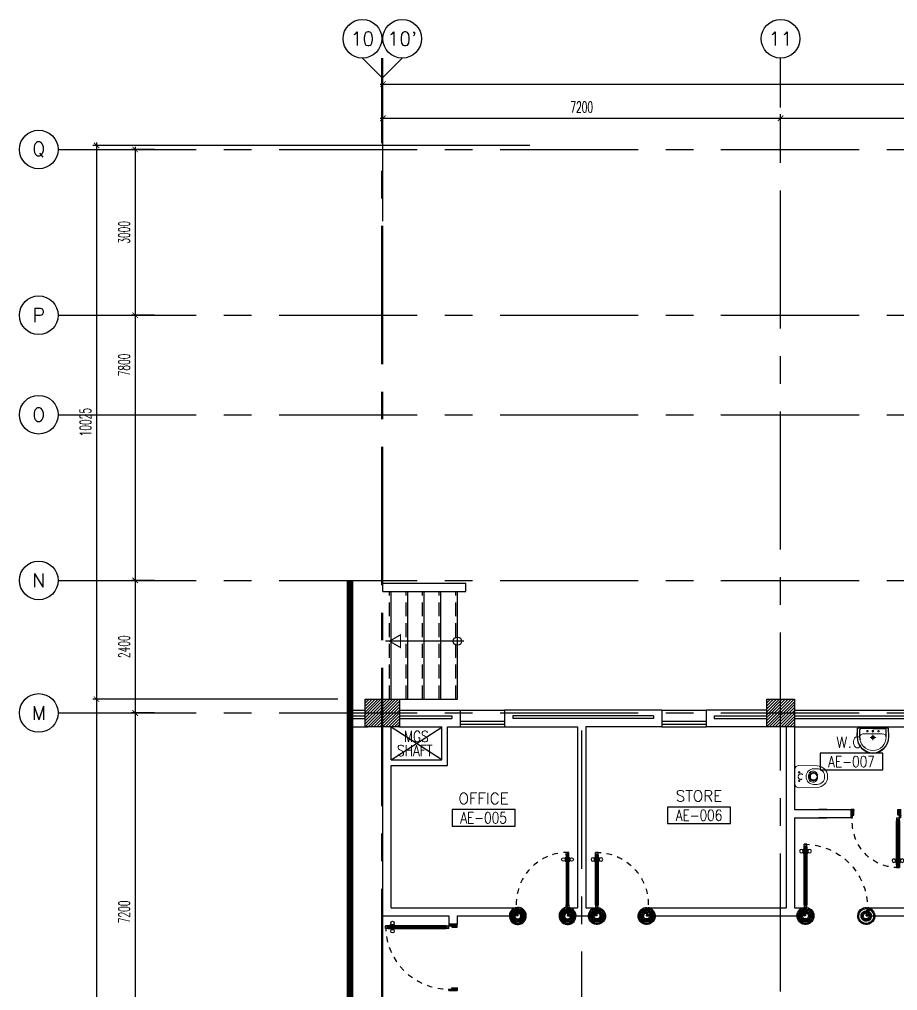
# Model space of a CAD drawing. Extents: x 0 to 93.3, y -13.5 to 76.8.
# Drawn here: x 0 to 15.9, y 59.2 to 76.77 of the extents above; entities that cross this region are included whole.
import ezdxf
from ezdxf.enums import TextEntityAlignment as Align

# ---------------------------------------------------------------- set-up
doc = ezdxf.new("R2010")
doc.units = 0
doc.header["$MEASUREMENT"] = 0
doc.header["$PDMODE"] = 3
doc.header["$PDSIZE"] = 0.1
for name, pattern in [('CENTER2', [1.125, 0.75, -0.125, 0.125, -0.125]), ('CENTERX2', [4, 2.5, -0.5, 0.5, -0.5]), ('DASHED', [0.75, 0.5, -0.25]), ('HIDDEN', [0.375, 0.25, -0.125]), ('HIDDEN2', [0.1875, 0.125, -0.0625])]:
    doc.linetypes.add(name, pattern=pattern)
doc.layers.get('0').update_dxf_attribs({"color": 11, "linetype": 'CONTINUOUS'})
doc.layers.get('DEFPOINTS').update_dxf_attribs({"color": 11, "linetype": 'CONTINUOUS'})
for name, color, linetype in [('AX', 11, 'CONTINUOUS'), ('AX-CR', 11, 'CONTINUOUS'), ('AX-DIM', 11, 'CONTINUOUS'), ('AX-TXT', 11, 'CONTINUOUS'), ('AXES', 11, 'CENTERX2'), ('COL', 11, 'CONTINUOUS'), ('DOOR', 11, 'CONTINUOUS'), ('DOOR-DIM', 11, 'CONTINUOUS'), ('ELEV', 11, 'CONTINUOUS'), ('FIX', 11, 'CONTINUOUS'), ('HAT', 11, 'CONTINUOUS'), ('INSUL', 11, 'CONTINUOUS'), ('RM-BOX', 11, 'CONTINUOUS'), ('RM-NAME', 11, 'CONTINUOUS'), ('RM-NO', 11, 'CONTINUOUS'), ('SHAFT', 11, 'CONTINUOUS'), ('Step', 11, 'CONTINUOUS'), ('STR', 11, 'CONTINUOUS'), ('WALL', 11, 'CONTINUOUS'), ('WIN', 11, 'CONTINUOUS')]:
    doc.layers.add(name, color=color, linetype=linetype)
doc.styles.add('ROMANS', font='ROMANS.shx', dxfattribs={"width": 0.6})
doc.dimstyles.new('STANDARD in', dxfattribs={"dimtxt": 0.2, "dimasz": 0.1, "dimexe": 0.07, "dimexo": 0.05, "dimgap": 0.1, "dimtad": 1, "dimdec": 0, "dimlfac": 1000, "dimzin": 0, "dimdsep": 46, "dimtxsty": 'ROMANS', "dimblk": 'ARCHTICK', "dimcen": 0.05, "dimdle": 0.05, "dimclrd": 7, "dimclre": 7, "dimclrt": 2, "dimadec": 0, "dimazin": 0, "dimtfac": 1, "dimtdec": 0, "dimtmove": 2, "dimatfit": 3, "dimldrblk": 'ARCHTICK', "dimfxl": 0, "dimtolj": 1, "dimtzin": 0, "dimarcsym": 0})

# ---------------------------------------------------------------- blocks, each defined once
blk = doc.blocks.new('_ARCHTICK')
at = {"color": 0, "linetype": 'ByBlock', "const_width": 0.15}
blk.add_lwpolyline([(-0.5, -0.5), (0.5, 0.5)], dxfattribs=at)
blk = doc.blocks.new('*D137')
at = {"layer": 'AX-DIM', "color": 7, "lineweight": -2}
for p, q in [((6.53, 75.605), (81.32, 75.605)), ((6.58, 73.123), (6.58, 75.675)), ((81.27, 63.477), (81.27, 75.675))]:
    blk.add_line(p, q, dxfattribs=at)
at = {"layer": 'DEFPOINTS', "color": 0}
for p in [(81.27, 75.605), (6.58, 73.073), (81.27, 63.427)]:
    blk.add_point(p, dxfattribs=at)
at = {"layer": 'AX-DIM', "color": 7, "lineweight": -2, "xscale": 0.1, "yscale": 0.1, "zscale": 0.1, "rotation": 180}
blk.add_blockref('_ARCHTICK', (6.58, 75.605), dxfattribs=at)
at = {"layer": 'AX-DIM', "color": 7, "lineweight": -2, "xscale": 0.1, "yscale": 0.1, "zscale": 0.1}
blk.add_blockref('_ARCHTICK', (81.27, 75.605), dxfattribs=at)
at = {"layer": 'AX-DIM', "color": 2, "insert": (43.925, 75.805), "char_height": 0.2, "attachment_point": 5, "style": 'ROMANS'}
blk.add_mtext('\\A1;74690', dxfattribs=at)
blk = doc.blocks.new('A$C24ED45A6')
at = {"layer": 'DOOR', "color": 0, "linetype": 'ByBlock'}
for p, q in [((909, 1055), (909, 990)), ((918, 1055), (909, 1055)), ((918, 978), (918, 1068)), ((925, 1068), (918, 1068)), ((918, 1055), (918, 990)), ((925, 1100), (925, 1150)), ((925, 1150), (975, 1150)), ((975, 1150), (925, 1150)), ((942, 1100), (925, 1100)), ((942, 1100), (942, 1120)), ((958, 1120), (942, 1120)), ((958, 1100), (958, 1120)), ((975, 1100), (958, 1100)), ((975, 1100), (975, 1150)), ((975, 1068), (982, 1068)), ((982, 978), (982, 1068)), ((982, 1055), (982, 990)), ((982, 1055), (991, 1055)), ((991, 1055), (991, 990)), ((918, 990), (909, 990)), ((925, 978), (918, 978)), ((975, 978), (982, 978)), ((982, 990), (991, 990)), ((925, 150), (925, 200)), ((925, 200), (942, 200)), ((942, 200), (942, 180)), ((942, 180), (958, 180)), ((958, 180), (958, 200)), ((958, 200), (975, 200)), ((975, 200), (975, 150)), ((0, 0), (0, 150)), ((0, 150), (25, 150)), ((50, 0), (0, 0)), ((25, 150), (25, 100)), ((25, 100), (50, 100)), ((50, 100), (50, 0)), ((925, 150), (975, 150)), ((975, 100), (950, 100)), ((950, 100), (950, 0)), ((1000, 150), (975, 150)), ((975, 150), (975, 100)), ((1000, 150), (1000, 0)), ((950, 0), (1000, 0))]:
    blk.add_line(p, q, dxfattribs=at)
at = {"layer": 'DOOR', "linetype": 'ByBlock'}
for p, q in [((925, 1100), (925, 200)), ((942, 200), (942, 1100)), ((958, 200), (958, 1100)), ((975, 200), (975, 1100))]:
    blk.add_line(p, q, dxfattribs=at)
at = {"layer": 'DOOR', "color": 9, "linetype": 'ByBlock'}
for p, q in [((50, 0), (0, 114)), ((50, 0), (0, 40)), ((50, 0), (37, 100)), ((950, 0), (1000, 114)), ((950, 0), (963, 100)), ((950, 0), (1000, 40))]:
    blk.add_line(p, q, dxfattribs=at)
at = {"layer": 'DOOR', "color": 0, "linetype": 'ByBlock'}
for centre in [(876, 1023), (1024, 1023)]:
    blk.add_circle(centre, 32.4, dxfattribs=at)
at = {"layer": 'DOOR', "linetype": 'HIDDEN', "ltscale": 0.5}
blk.add_arc((950, 222), 928, 88.456, 184.4816, dxfattribs=at)
at = {"layer": 'DOOR', "color": 9, "linetype": 'ByBlock'}
for centre, radius, start, end in [((50, 0), 154, 103.7142, 108.8947), ((50, 0), 134, 100.72, 111.8402), ((50, 0), 114, 102.6226, 115.9162), ((50, 0), 94.4, 90, 121.9818), ((50, 0), 74.4, 90, 132.2236), ((50, 0), 54.4, 90, 156.7926), ((50, 0), 34.4, 90, 180), ((50, 0), 14.4, 90, 180), ((950, 0), 94.4, 58.0182, 90), ((950, 0), 74.4, 47.7764, 90), ((950, 0), 54.4, 23.2074, 90), ((950, 0), 34.4, 0, 90), ((950, 0), 14.4, 0, 90), ((950, 0), 134, 68.1598, 79.28), ((950, 0), 114, 64.0838, 77.3774), ((950, 0), 154, 71.1053, 76.2858)]:
    blk.add_arc(centre, radius, start, end, dxfattribs=at)
at = {"layer": 'WALL'}
blk.add_line((1000, 0), (1000, 150), dxfattribs=at)
blk = doc.blocks.new('RM1')
at = {"layer": 'RM-BOX'}
blk.add_lwpolyline([(570, -200), (-570, -200), (-570, -500), (570, -500)], close=True, dxfattribs=at)
at = {"layer": 'RM-NAME', "style": 'ROMANS'}
for tag, p in [('ROOMNAME1', (0, 324)), ('ROOMNAME2', (0, 0))]:
    blk.add_attdef(tag, text='', height=200, dxfattribs=at).set_placement(p, align=Align.MIDDLE)
at = {"layer": 'RM-NO', "style": 'ROMANS', "width": 0.8}
blk.add_attdef('ROOMNO', text='', height=200, dxfattribs=at).set_placement((0, -350), align=Align.MIDDLE)
blk = doc.blocks.new('*X115')
at = {"color": 0}
for p, q in [((73379, 69508), (73872, 70001)), ((73379, 69561), (73819, 70001)), ((73379, 69614), (73766, 70001)), ((73379, 69667), (73713, 70001)), ((73379, 69720), (73660, 70001)), ((73379, 69773), (73607, 70001)), ((73379, 69826), (73554, 70001)), ((73379, 69879), (73501, 70001)), ((73379, 69932), (73448, 70001)), ((73379, 69985), (73395, 70001)), ((73425, 69501), (73879, 69955)), ((73478, 69501), (73879, 69902)), ((73532, 69501), (73879, 69849)), ((73585, 69501), (73879, 69796)), ((73638, 69501), (73879, 69743)), ((73691, 69501), (73879, 69690)), ((73744, 69501), (73879, 69637)), ((73797, 69501), (73879, 69584)), ((73850, 69501), (73879, 69531))]:
    blk.add_line(p, q, dxfattribs=at)
blk = doc.blocks.new('LAV1')
at = {"layer": 'FIX', "linetype": 'ByBlock', "ltscale": 0.3}
for p, q in [((-287, 210), (-280, 50)), ((-240, 210), (-240, 85)), ((240, 210), (240, 85)), ((287, 210), (280, 50)), ((0, 60), (-215, 60)), ((0, 60), (215, 60))]:
    blk.add_line(p, q, dxfattribs=at)
at = {"layer": 'FIX', "linetype": 'Continuous', "lineweight": 20}
for p, q in [((-280, 210), (-280, 50)), ((280, 210), (280, 50)), ((0, 50), (-280, 50)), ((0, 50), (-247, 50)), ((0, 155), (-170, 155)), ((0, 155), (170, 155)), ((0, 50), (280, 50)), ((0, 50), (247, 50))]:
    blk.add_line(p, q, dxfattribs=at)
at = {"layer": 'FIX', "linetype": 'DASHED', "lineweight": 20, "ltscale": 0.05}
for p, q in [((50, 220), (-50, 220)), ((0, 170), (0, 270)), ((0, 170), (0, 270))]:
    blk.add_line(p, q, dxfattribs=at)
at = {"layer": 'FIX', "lineweight": 20}
for p, q in [((16, 107), (-15, 107)), ((0, 92), (0, 123))]:
    blk.add_line(p, q, dxfattribs=at)
for centre, radius in [((0, 220), 29.5), ((0, 220), 22.5), ((0, 107), 15.5)]:
    blk.add_circle(centre, radius, dxfattribs=at)
at = {"layer": 'FIX', "linetype": 'HIDDEN', "lineweight": 20, "ltscale": 0.05}
for centre in [(-100, 107), (100, 107)]:
    blk.add_circle(centre, 12.4, dxfattribs=at)
at = {"layer": 'FIX', "linetype": 'ByBlock', "ltscale": 0.3}
for centre, radius, start, end in [((5, 212), 292, 90.9964, 180.3903), ((-5, 212), 292, 359.6097, 89.0036), ((-215, 85), 25, 180, 270), ((215, 85), 25, 270, 0)]:
    blk.add_arc(centre, radius, start, end, dxfattribs=at)
at = {"layer": 'FIX', "linetype": 'Continuous', "lineweight": 20}
for centre, radius, start, end in [((5, 212), 285, 91.0202, 180.4), ((5, 212), 245, 91.1813, 180.4657), ((-5, 212), 285, 359.6, 88.9798), ((-5, 212), 245, 359.5343, 88.8187), ((-170, 225), 70, 180, 270), ((170, 225), 70, 270, 0)]:
    blk.add_arc(centre, radius, start, end, dxfattribs=at)
blk = doc.blocks.new('WC1')
at = {"layer": 'FIX', "lineweight": 20}
for p, q in [((35, 204), (-293, 194)), ((-482, 5), (-482, -5)), ((-429, 5), (-429, -5)), ((-289, 24), (-295, 0)), ((-295, 0), (-289, -24)), ((-230, 141), (-293, 141)), ((-150, 76), (-245, 60)), ((-94, 5), (-94, -5)), ((108, 0), (108, 131)), ((108, -131), (108, 0)), ((-293, -141), (-230, -141)), ((-245, -60), (-150, -76)), ((-293, -194), (35, -204)), ((32, -204), (35, -204))]:
    blk.add_line(p, q, dxfattribs=at)
at = {"layer": 'FIX', "linetype": 'Continuous', "lineweight": 20}
blk.add_line((-175, -47), (-175, 45), dxfattribs=at)
at = {"layer": 'FIX', "linetype": 'HIDDEN2', "lineweight": 20, "ltscale": 0.3}
blk.add_circle((0, 0), 49.8, dxfattribs=at)
at = {"layer": 'FIX', "linetype": 'HIDDEN', "lineweight": 20, "ltscale": 0.05}
for centre in [(32, 78), (32, -77)]:
    blk.add_circle(centre, 11.6, dxfattribs=at)
at = {"layer": 'FIX', "lineweight": 20}
for centre, radius, start, end in [((-293, 5), 189, 90, 180), ((35, 131), 73, 360, 90), ((-293, 5), 136, 90, 180), ((-228, -7), 68.2, 128.9242, 152.8468), ((-219, -18), 82, 108.496, 128.9242), ((-230, 5), 136, 360, 90), ((-293, -5), 189, 180, 270), ((-293, -5), 136, 180, 270), ((-228, 7), 68.2, 207.1532, 231.0758), ((-219, 18), 82, 231.0758, 251.504), ((-230, -5), 136, 270, 0), ((35, -131), 73, 270, 0)]:
    blk.add_arc(centre, radius, start, end, dxfattribs=at)
at = {"layer": 'FIX', "linetype": 'Continuous', "lineweight": 20}
for centre, start, end in [((-198, 46), 357.6662, 91.6121), ((-197, -46), 268.3879, 2.3338)]:
    blk.add_arc(centre, 22.3, start, end, dxfattribs=at)
blk = doc.blocks.new('*D161')
at = {"layer": 'AX-DIM', "color": 7, "linetype": 'ByBlock', "lineweight": -2}
for p, q in [((13.73, 74.987), (21.03, 74.987)), ((13.78, 74.637), (13.78, 75.057)), ((20.98, 74.637), (20.98, 75.057))]:
    blk.add_line(p, q, dxfattribs=at)
at = {"layer": 'DEFPOINTS', "color": 0, "linetype": 'ByBlock'}
for p in [(20.98, 74.987), (13.78, 74.587), (20.98, 74.587)]:
    blk.add_point(p, dxfattribs=at)
at = {"layer": 'AX-DIM', "color": 7, "linetype": 'ByBlock', "lineweight": -2, "xscale": 0.1, "yscale": 0.1, "zscale": 0.1, "rotation": 180}
blk.add_blockref('_ARCHTICK', (13.78, 74.987), dxfattribs=at)
at = {"layer": 'AX-DIM', "color": 7, "linetype": 'ByBlock', "lineweight": -2, "xscale": 0.1, "yscale": 0.1, "zscale": 0.1}
blk.add_blockref('_ARCHTICK', (20.98, 74.987), dxfattribs=at)
at = {"layer": 'AX-DIM', "color": 2, "linetype": 'ByBlock', "insert": (17.38, 75.187), "char_height": 0.2, "attachment_point": 5, "style": 'ROMANS'}
blk.add_mtext('\\A1;7200', dxfattribs=at)
blk = doc.blocks.new('*D160')
at = {"layer": 'AX-DIM', "color": 7, "linetype": 'ByBlock', "lineweight": -2}
for p, q in [((6.53, 74.987), (13.83, 74.987)), ((6.58, 74.637), (6.58, 75.057)), ((13.78, 74.637), (13.78, 75.057))]:
    blk.add_line(p, q, dxfattribs=at)
at = {"layer": 'DEFPOINTS', "color": 0, "linetype": 'ByBlock'}
for p in [(13.78, 74.987), (6.58, 74.587), (13.78, 74.587)]:
    blk.add_point(p, dxfattribs=at)
at = {"layer": 'AX-DIM', "color": 7, "linetype": 'ByBlock', "lineweight": -2, "xscale": 0.1, "yscale": 0.1, "zscale": 0.1, "rotation": 180}
blk.add_blockref('_ARCHTICK', (6.58, 74.987), dxfattribs=at)
at = {"layer": 'AX-DIM', "color": 7, "linetype": 'ByBlock', "lineweight": -2, "xscale": 0.1, "yscale": 0.1, "zscale": 0.1}
blk.add_blockref('_ARCHTICK', (13.78, 74.987), dxfattribs=at)
at = {"layer": 'AX-DIM', "color": 2, "linetype": 'ByBlock', "insert": (10.18, 75.187), "char_height": 0.2, "attachment_point": 5, "style": 'ROMANS'}
blk.add_mtext('\\A1;7200', dxfattribs=at)
blk = doc.blocks.new('AXU')
at = {"layer": 'AX-CR'}
blk.add_circle((0, 350), 350, dxfattribs=at)
at = {"layer": 'AX-TXT', "style": 'ROMANS'}
blk.add_attdef('AX', text='', height=250, dxfattribs=at).set_placement((0, 350), align=Align.MIDDLE)
blk = doc.blocks.new('C-300')
at = {"layer": 'HAT', "linetype": 'ByBlock', "ltscale": 0.3}
h = blk.add_hatch(dxfattribs=at)
h.set_pattern_fill('ANSI31', color=8, scale=300, style=0)
h.set_pattern_definition([(45, (-258496.182, -82361.005), (-26.5165043, 26.5165043), [])])
h.paths.add_polyline_path([(300, 500), (0, 500), (0, 250), (300, 250)])
h.paths.add_polyline_path([(300, 250), (0, 250), (0, 0), (300, 0)])
at = {"layer": 'COL'}
blk.add_lwpolyline([(0, 500), (300, 500), (300, 0), (0, 0)], close=True, dxfattribs=at)
blk = doc.blocks.new('C-300A')
at = {"layer": 'SHAFT', "color": 6, "linetype": 'ByBlock', "ltscale": 0.3}
for p in [(-300, 0), (20, 0)]:
    blk.add_blockref('C-300', p, dxfattribs=at)
blk = doc.blocks.new('DOOR100')
at = {"layer": 'DOOR', "color": 7, "linetype": 'ByBlock'}
for p, q in [((-75, 1250), (-75, 1300)), ((-75, 1300), (-25, 1300)), ((-25, 1300), (-75, 1300)), ((-58, 1250), (-75, 1250)), ((-58, 1250), (-58, 1270)), ((-42, 1270), (-58, 1270)), ((-42, 1250), (-42, 1270)), ((-25, 1250), (-42, 1250)), ((-25, 1250), (-25, 1300)), ((-91, 1205), (-91, 1140)), ((-82, 1205), (-91, 1205)), ((-82, 1140), (-91, 1140)), ((-82, 1128), (-82, 1218)), ((-75, 1218), (-82, 1218)), ((-82, 1205), (-82, 1140)), ((-75, 1128), (-82, 1128)), ((-25, 1218), (-18, 1218)), ((-25, 1128), (-18, 1128)), ((-18, 1128), (-18, 1218)), ((-18, 1205), (-18, 1140)), ((-18, 1205), (-9, 1205)), ((-18, 1140), (-9, 1140)), ((-9, 1205), (-9, 1140)), ((-75, 200), (-58, 200)), ((-75, 150), (-75, 200)), ((-58, 200), (-58, 180)), ((-58, 180), (-42, 180)), ((-42, 200), (-25, 200)), ((-42, 180), (-42, 200)), ((-25, 200), (-25, 150)), ((-1200, 0), (-1200, 150)), ((-1200, 150), (-1175, 150)), ((-1200, 150), (-1200, 0)), ((-1150, 0), (-1200, 114)), ((-1150, 0), (-1200, 40)), ((-1150, 0), (-1200, 0)), ((-1175, 150), (-1175, 100)), ((-1175, 100), (-1150, 100)), ((-1150, 0), (-1163, 100)), ((-1150, 100), (-1150, 0)), ((-75, 150), (-25, 150)), ((-50, 0), (0, 114)), ((-50, 100), (-50, 0)), ((-50, 0), (-37, 100)), ((-25, 100), (-50, 100)), ((-50, 0), (0, 40)), ((-50, 0), (0, 0)), ((0, 150), (-25, 150)), ((-25, 150), (-25, 100)), ((0, 0), (0, 150)), ((0, 150), (0, 0))]:
    blk.add_line(p, q, dxfattribs=at)
at = {"layer": 'DOOR', "linetype": 'ByBlock'}
for p, q in [((-75, 1250), (-75, 200)), ((-58, 200), (-58, 1250)), ((-42, 200), (-42, 1250)), ((-25, 200), (-25, 1250))]:
    blk.add_line(p, q, dxfattribs=at)
at = {"layer": 'DOOR', "color": 7, "linetype": 'ByBlock'}
for centre in [(-124, 1173), (24, 1173)]:
    blk.add_circle(centre, 32.4, dxfattribs=at)
at = {"layer": 'DOOR', "linetype": 'HIDDEN', "ltscale": 0.5}
blk.add_arc((-25, 150), 1150, 90, 180, dxfattribs=at)
at = {"layer": 'DOOR', "color": 7, "linetype": 'ByBlock'}
for centre, radius, start, end in [((-1150, 0), 154, 103.7142, 108.8947), ((-1150, 0), 134, 100.72, 111.8402), ((-1150, 0), 94.4, 90, 121.9818), ((-1150, 0), 74.4, 90, 132.2236), ((-1150, 0), 54.4, 90, 156.7926), ((-1150, 0), 34.4, 90, 180), ((-1150, 0), 14.4, 90, 180), ((-50, 0), 94.4, 58.0182, 90), ((-50, 0), 74.4, 47.7764, 90), ((-50, 0), 54.4, 23.2074, 90), ((-50, 0), 34.4, 0, 90), ((-50, 0), 14.4, 0, 90), ((-50, 0), 134, 68.1598, 79.28), ((-50, 0), 114, 64.0838, 77.3774), ((-50, 0), 154, 71.1053, 76.2858)]:
    blk.add_arc(centre, radius, start, end, dxfattribs=at)
blk = doc.blocks.new('DOOR90')
at = {"layer": 'DOOR', "color": 7, "linetype": 'ByBlock'}
for p, q in [((-150, 0), (0, 0)), ((-150, 0), (-150, -25)), ((0, -50), (-114, 0)), ((0, -50), (-40, 0)), ((0, -50), (0, 0)), ((-1000, -25), (-1050, -25)), ((-1050, -75), (-1050, -25)), ((-1050, -25), (-1050, -75)), ((-1000, -75), (-1050, -75)), ((-1000, -42), (-1020, -42)), ((-1020, -42), (-1020, -58)), ((-1000, -58), (-1020, -58)), ((-1000, -25), (-1000, -42)), ((-1000, -58), (-1000, -75)), ((-878, -18), (-968, -18)), ((-968, -25), (-968, -18)), ((-968, -75), (-968, -82)), ((-878, -82), (-968, -82)), ((-955, -9), (-890, -9)), ((-955, -18), (-955, -9)), ((-955, -18), (-890, -18)), ((-955, -82), (-890, -82)), ((-955, -82), (-955, -91)), ((-955, -91), (-890, -91)), ((-890, -18), (-890, -9)), ((-890, -82), (-890, -91)), ((-878, -25), (-878, -18)), ((-878, -75), (-878, -82)), ((-200, -25), (-150, -25)), ((-200, -42), (-200, -25)), ((-180, -42), (-200, -42)), ((-200, -58), (-180, -58)), ((-200, -75), (-200, -58)), ((-150, -75), (-200, -75)), ((-180, -58), (-180, -42)), ((-150, -25), (-100, -25)), ((-150, -75), (-150, -25)), ((-100, -25), (-100, -50)), ((0, -50), (-100, -37)), ((-100, -50), (0, -50)), ((-150, -875), (-100, -875)), ((-150, -900), (-150, -875)), ((0, -850), (-114, -900)), ((-100, -875), (-100, -850)), ((0, -850), (-100, -863)), ((-100, -850), (0, -850)), ((0, -850), (-40, -900)), ((0, -850), (0, -900)), ((-150, -900), (0, -900)), ((0, -900), (-150, -900))]:
    blk.add_line(p, q, dxfattribs=at)
at = {"layer": 'DOOR', "linetype": 'ByBlock'}
for p, q in [((-200, -25), (-1000, -25)), ((-200, -42), (-1000, -42)), ((-200, -58), (-1000, -58)), ((-1000, -75), (-200, -75))]:
    blk.add_line(p, q, dxfattribs=at)
at = {"layer": 'DOOR', "color": 7, "linetype": 'ByBlock'}
for centre in [(-923, 24), (-923, -124)]:
    blk.add_circle(centre, 32.4, dxfattribs=at)
for centre, radius, start, end in [((0, -50), 154, 161.1053, 166.2858), ((0, -50), 94.4, 148.0182, 180), ((0, -50), 134, 158.1598, 169.28), ((0, -50), 114, 154.0838, 167.3774), ((0, -50), 74.4, 137.7764, 180), ((0, -50), 54.4, 113.2074, 180), ((0, -50), 34.4, 90, 180), ((0, -50), 14.4, 90, 180), ((0, -850), 134, 190.72, 201.8402), ((0, -850), 94.4, 180, 211.9818), ((0, -850), 74.4, 180, 222.2236), ((0, -850), 54.4, 180, 246.7926), ((0, -850), 34.4, 180, 270), ((0, -850), 14.4, 180, 270), ((0, -850), 154, 193.7142, 198.8947)]:
    blk.add_arc(centre, radius, start, end, dxfattribs=at)
at = {"layer": 'DOOR', "linetype": 'HIDDEN', "ltscale": 0.5}
blk.add_arc((-222, -50), 828, 178.2701, 275.003, dxfattribs=at)
blk = doc.blocks.new('AXR')
at = {"layer": 'AX-CR'}
blk.add_circle((350, 0), 350, dxfattribs=at)
at = {"layer": 'AX-TXT', "style": 'ROMANS'}
blk.add_attdef('AX', text='', height=250, dxfattribs=at).set_placement((350, 0), align=Align.MIDDLE)
blk = doc.blocks.new('*D139')
at = {"layer": 'AX-DIM', "color": 7, "lineweight": -2}
for p, q in [((1.396, 64.52), (1.396, 5.1)), ((5.765, 64.47), (1.326, 64.47)), ((11.979, 5.15), (1.326, 5.15))]:
    blk.add_line(p, q, dxfattribs=at)
at = {"layer": 'DEFPOINTS', "color": 0}
for p in [(5.815, 64.47), (1.396, 5.15), (12.029, 5.15)]:
    blk.add_point(p, dxfattribs=at)
at = {"layer": 'AX-DIM', "color": 7, "lineweight": -2, "xscale": 0.1, "yscale": 0.1, "zscale": 0.1}
for p, rotation in [((1.396, 64.47), 90), ((1.396, 5.15), 270)]:
    blk.add_blockref('_ARCHTICK', p, dxfattribs=dict(at, rotation=rotation))
at = {"layer": 'AX-DIM', "color": 2, "insert": (1.196, 34.81), "char_height": 0.2, "attachment_point": 5, "rotation": 90, "style": 'ROMANS'}
blk.add_mtext('\\A1;59320', dxfattribs=at)
blk = doc.blocks.new('*D140')
at = {"layer": 'AX-DIM', "color": 7, "lineweight": -2}
for p, q in [((2.446, 64.22), (2.026, 64.22)), ((2.096, 64.27), (2.096, 56.97)), ((2.446, 57.02), (2.026, 57.02))]:
    blk.add_line(p, q, dxfattribs=at)
at = {"layer": 'DEFPOINTS', "color": 0}
for p in [(2.496, 64.22), (2.096, 57.02), (2.496, 57.02)]:
    blk.add_point(p, dxfattribs=at)
at = {"layer": 'AX-DIM', "color": 7, "lineweight": -2, "xscale": 0.1, "yscale": 0.1, "zscale": 0.1}
for p, rotation in [((2.096, 64.22), 90), ((2.096, 57.02), 270)]:
    blk.add_blockref('_ARCHTICK', p, dxfattribs=dict(at, rotation=rotation))
at = {"layer": 'AX-DIM', "color": 2, "insert": (1.896, 60.62), "char_height": 0.2, "attachment_point": 5, "rotation": 90, "style": 'ROMANS'}
blk.add_mtext('\\A1;7200', dxfattribs=at)
blk = doc.blocks.new('*D154')
at = {"layer": 'AX-DIM', "color": 7, "linetype": 'ByBlock', "lineweight": -2}
for p, q in [((1.396, 74.545), (1.396, 64.42)), ((9.239, 74.495), (1.326, 74.495)), ((2.046, 64.47), (1.326, 64.47))]:
    blk.add_line(p, q, dxfattribs=at)
at = {"layer": 'DEFPOINTS', "color": 0, "linetype": 'ByBlock'}
for p in [(9.289, 74.495), (1.396, 64.47), (2.096, 64.47)]:
    blk.add_point(p, dxfattribs=at)
at = {"layer": 'AX-DIM', "color": 7, "linetype": 'ByBlock', "lineweight": -2, "xscale": 0.1, "yscale": 0.1, "zscale": 0.1}
for p, rotation in [((1.396, 74.495), 90), ((1.396, 64.47), 270)]:
    blk.add_blockref('_ARCHTICK', p, dxfattribs=dict(at, rotation=rotation))
at = {"layer": 'AX-DIM', "color": 2, "linetype": 'ByBlock', "insert": (1.196, 69.483), "char_height": 0.2, "attachment_point": 5, "rotation": 90, "style": 'ROMANS'}
blk.add_mtext('\\A1;10025', dxfattribs=at)
blk = doc.blocks.new('*D155')
at = {"layer": 'AX-DIM', "color": 7, "lineweight": -2}
for p, q in [((2.446, 74.42), (2.026, 74.42)), ((2.096, 74.47), (2.096, 66.57)), ((2.446, 66.62), (2.026, 66.62))]:
    blk.add_line(p, q, dxfattribs=at)
at = {"layer": 'DEFPOINTS', "color": 0}
for p in [(2.496, 74.42), (2.096, 66.62), (2.496, 66.62)]:
    blk.add_point(p, dxfattribs=at)
at = {"layer": 'AX-DIM', "color": 7, "lineweight": -2, "xscale": 0.1, "yscale": 0.1, "zscale": 0.1}
for p, rotation in [((2.096, 74.42), 90), ((2.096, 66.62), 270)]:
    blk.add_blockref('_ARCHTICK', p, dxfattribs=dict(at, rotation=rotation))
at = {"layer": 'AX-DIM', "color": 2, "insert": (1.896, 70.52), "char_height": 0.2, "attachment_point": 5, "rotation": 90, "style": 'ROMANS'}
blk.add_mtext('\\A1;7800', dxfattribs=at)
blk = doc.blocks.new('*D156')
at = {"layer": 'AX-DIM', "color": 7, "lineweight": -2}
for p, q in [((2.096, 66.67), (2.096, 64.17)), ((2.446, 66.62), (2.026, 66.62)), ((2.446, 64.22), (2.026, 64.22))]:
    blk.add_line(p, q, dxfattribs=at)
at = {"layer": 'DEFPOINTS', "color": 0}
for p in [(2.496, 66.62), (2.096, 64.22), (2.496, 64.22)]:
    blk.add_point(p, dxfattribs=at)
at = {"layer": 'AX-DIM', "color": 7, "lineweight": -2, "xscale": 0.1, "yscale": 0.1, "zscale": 0.1}
for p, rotation in [((2.096, 66.62), 90), ((2.096, 64.22), 270)]:
    blk.add_blockref('_ARCHTICK', p, dxfattribs=dict(at, rotation=rotation))
at = {"layer": 'AX-DIM', "color": 2, "insert": (1.896, 65.42), "char_height": 0.2, "attachment_point": 5, "rotation": 90, "style": 'ROMANS'}
blk.add_mtext('\\A1;2400', dxfattribs=at)
blk = doc.blocks.new('*D157')
at = {"layer": 'AX-DIM', "color": 7, "lineweight": -2}
for p, q in [((2.446, 74.42), (2.026, 74.42)), ((2.096, 74.47), (2.096, 71.37)), ((2.446, 71.42), (2.026, 71.42))]:
    blk.add_line(p, q, dxfattribs=at)
at = {"layer": 'DEFPOINTS', "color": 0}
for p in [(2.496, 74.42), (2.096, 71.42), (2.496, 71.42)]:
    blk.add_point(p, dxfattribs=at)
at = {"layer": 'AX-DIM', "color": 7, "lineweight": -2, "xscale": 0.1, "yscale": 0.1, "zscale": 0.1}
for p, rotation in [((2.096, 74.42), 90), ((2.096, 71.42), 270)]:
    blk.add_blockref('_ARCHTICK', p, dxfattribs=dict(at, rotation=rotation))
at = {"layer": 'AX-DIM', "color": 2, "insert": (1.896, 72.92), "char_height": 0.2, "attachment_point": 5, "rotation": 90, "style": 'ROMANS'}
blk.add_mtext('\\A1;3000', dxfattribs=at)

msp = doc.modelspace()

# ---------------------------------------------------------------- linework, layer by layer
at = {"layer": 'AXES'}
for p, q in [((6.5595, 75.7248), (6.2095, 76.0748)), ((6.5595, -1.4643), (6.5595, 76.0748)), ((6.5795, -1.4643), (6.5795, 76.0748)), ((6.5795, 75.7248), (6.9295, 76.0748)), ((13.7795, -12.8215), (13.7795, 76.0748)), ((0.7, 74.42), (22.7795, 74.42)), ((0.7, 71.42), (22.7795, 71.42)), ((0.7, 69.62), (22.7795, 69.62)), ((0.7, 66.62), (22.7795, 66.62)), ((0.7, 64.22), (22.7795, 64.22)), ((10.1795, 5.4), (10.1795, 64.22))]:
    msp.add_line(p, q, dxfattribs=at)
at = {"layer": 'COL'}
msp.add_lwpolyline([(13.5295, 63.97), (13.5295, 64.47), (14.0295, 64.47), (14.0295, 63.97)], close=True, dxfattribs=at)
at = {"layer": 'ELEV', "linetype": 'CENTER2', "const_width": 0.12}
msp.add_lwpolyline([(5.9859, 3.1628), (5.9859, 66.62)], dxfattribs=at)
at = {"layer": 'FIX', "color": 32, "linetype": 'ByBlock', "ltscale": 0.3}
for p, q in [((15.1638, 63.787), (15.1708, 63.947)), ((15.2108, 63.787), (15.2108, 63.912)), ((15.4508, 63.937), (15.2358, 63.937)), ((15.4508, 63.937), (15.6658, 63.937)), ((15.6908, 63.787), (15.6908, 63.912)), ((15.7378, 63.787), (15.7308, 63.947))]:
    msp.add_line(p, q, dxfattribs=at)
at = {"layer": 'FIX', "linetype": 'Continuous', "lineweight": 20}
for p, q in [((15.1708, 63.787), (15.1708, 63.947)), ((15.4508, 63.947), (15.1708, 63.947)), ((15.4508, 63.947), (15.2035, 63.947)), ((15.4508, 63.842), (15.2808, 63.842)), ((15.4508, 63.947), (15.7308, 63.947)), ((15.4508, 63.947), (15.6981, 63.947)), ((15.4508, 63.842), (15.6208, 63.842)), ((15.7308, 63.787), (15.7308, 63.947))]:
    msp.add_line(p, q, dxfattribs=at)
at = {"layer": 'FIX', "color": 32, "lineweight": 20}
for p, q in [((15.4352, 63.8895), (15.4663, 63.8895)), ((15.4508, 63.905), (15.4508, 63.874))]:
    msp.add_line(p, q, dxfattribs=at)
at = {"layer": 'FIX', "color": 32, "linetype": 'DASHED', "lineweight": 20, "ltscale": 0.05}
for p, q in [((15.4512, 63.827), (15.4512, 63.727)), ((15.4512, 63.827), (15.4512, 63.727)), ((15.4012, 63.777), (15.5012, 63.777))]:
    msp.add_line(p, q, dxfattribs=at)
at = {"layer": 'FIX', "color": 32, "linetype": 'HIDDEN', "lineweight": 20, "ltscale": 0.05}
for centre in [(15.3508, 63.8895), (15.5508, 63.8895)]:
    msp.add_circle(centre, 0.0124, dxfattribs=at)
at = {"layer": 'FIX', "lineweight": 20}
for centre, radius in [((15.4508, 63.8895), 0.0155), ((15.4512, 63.777), 0.0295), ((15.4512, 63.777), 0.0225)]:
    msp.add_circle(centre, radius, dxfattribs=at)
at = {"layer": 'FIX', "color": 32, "linetype": 'ByBlock', "ltscale": 0.3}
for centre, radius, start, end in [((15.2358, 63.912), 0.025, 90, 180), ((15.6658, 63.912), 0.025, 0, 90), ((15.4559, 63.785), 0.2921, 179.60965, 269.00362), ((15.4457, 63.785), 0.2921, 270.99638, 0.39035)]:
    msp.add_arc(centre, radius, start, end, dxfattribs=at)
at = {"layer": 'FIX', "linetype": 'Continuous', "lineweight": 20}
for centre, radius, start, end in [((15.2808, 63.772), 0.07, 90, 180), ((15.6208, 63.772), 0.07, 0, 90), ((15.4559, 63.785), 0.2851, 179.60002, 268.97983), ((15.4558, 63.785), 0.2451, 179.53434, 268.81866), ((15.4457, 63.785), 0.2851, 271.02017, 0.39998), ((15.4457, 63.785), 0.2451, 271.18134, 0.46566)]:
    msp.add_arc(centre, radius, start, end, dxfattribs=at)
at = {"layer": 'INSUL'}
for p, q in [((6.0506, 64.17), (6.2595, 64.17)), ((6.8795, 64.17), (7.8295, 64.17)), ((7.8295, 64.17), (7.8295, 64.12)), ((11.4795, 64.17), (8.9295, 64.17)), ((8.9295, 64.17), (8.9295, 64.12)), ((11.4795, 64.17), (11.4795, 64.12)), ((12.5795, 64.17), (12.5795, 64.12)), ((12.5795, 64.17), (13.5295, 64.17)), ((14.0295, 64.17), (16.1295, 64.17)), ((6.0506, 64.12), (6.2595, 64.12)), ((6.8795, 64.12), (7.8295, 64.12)), ((11.4795, 64.12), (8.9295, 64.12)), ((12.5795, 64.12), (13.5295, 64.12)), ((14.0295, 64.12), (16.1295, 64.12))]:
    msp.add_line(p, q, dxfattribs=at)
at = {"layer": 'SHAFT', "linetype": 'ByBlock'}
for p, q in [((7.6495, 63.37), (6.7295, 63.966)), ((6.7295, 63.37), (7.6495, 63.966))]:
    msp.add_line(p, q, dxfattribs=at)
at = {"layer": 'Step'}
for p, q in [((6.5795, 66.57), (8.0795, 66.57)), ((6.5795, 66.42), (6.5795, 66.57)), ((8.0795, 66.42), (8.0795, 66.57)), ((6.5795, 66.42), (8.0795, 66.42)), ((6.7295, 64.47), (6.7295, 66.42)), ((7.0295, 64.47), (7.0295, 66.42)), ((7.3295, 64.47), (7.3295, 66.42)), ((7.6295, 64.47), (7.6295, 66.42)), ((7.9295, 64.47), (7.9295, 66.42)), ((6.7295, 64.47), (7.9295, 64.47))]:
    msp.add_line(p, q, dxfattribs=at)
at = {"layer": 'Step', "linetype": 'HIDDEN'}
for p, q in [((6.6995, 64.47), (6.6995, 66.42)), ((6.9995, 64.47), (6.9995, 66.42)), ((7.2995, 64.47), (7.2995, 66.42)), ((7.5995, 64.47), (7.5995, 66.42)), ((7.8995, 64.47), (7.8995, 66.42))]:
    msp.add_line(p, q, dxfattribs=at)
at = {"layer": 'STR'}
msp.add_line((8.0459, 65.52), (6.6295, 65.52), dxfattribs=at)
at = {"layer": 'STR', "const_width": 0.0215}
msp.add_lwpolyline([(6.8994, 65.6355), (6.8994, 65.4045), (6.6994, 65.52)], close=True, dxfattribs=at)
msp.add_lwpolyline([(6.8994, 65.6355), (6.8994, 65.4045), (6.6994, 65.52)], close=True, dxfattribs=at)
msp.add_lwpolyline([(6.8994, 65.6355), (6.8994, 65.4045), (6.6994, 65.52)], close=True, dxfattribs=at)
msp.add_lwpolyline([(6.8994, 65.6355), (6.8994, 65.4045), (6.6994, 65.52)], close=True, dxfattribs=at)
at = {"layer": 'STR'}
msp.add_circle((7.9295, 65.52), 0.075, dxfattribs=at)
msp.add_circle((7.9295, 65.52), 0.075, dxfattribs=at)
at = {"layer": 'WALL'}
for p, q in [((6.0506, 64.27), (6.2595, 64.27)), ((6.8795, 64.27), (7.9795, 64.27)), ((7.9795, 64.27), (7.9795, 63.97)), ((7.9795, 64.27), (7.9795, 63.97)), ((11.6295, 64.27), (8.7795, 64.27)), ((8.7795, 64.27), (8.7795, 63.97)), ((8.7795, 64.27), (8.7795, 63.97)), ((11.6295, 64.27), (11.6295, 63.97)), ((13.5295, 64.27), (12.4295, 64.27)), ((12.4295, 64.27), (12.4295, 63.97)), ((14.0295, 64.27), (16.2795, 64.27)), ((6.0506, 63.97), (6.3095, 63.97)), ((6.5795, 60.545), (6.5795, 63.97)), ((6.7295, 63.37), (6.7295, 63.97)), ((6.8795, 63.97), (7.6495, 63.97)), ((7.6495, 63.37), (7.6495, 63.97)), ((7.7495, 63.27), (7.7495, 63.97)), ((7.7495, 63.97), (7.9795, 63.97)), ((8.7795, 63.97), (10.1045, 63.97)), ((10.1045, 63.97), (10.1045, 60.695)), ((11.6295, 63.97), (10.2545, 63.97)), ((10.2545, 63.97), (10.2545, 60.695)), ((13.5295, 63.97), (12.4295, 63.97)), ((13.8795, 63.97), (13.8795, 60.695)), ((14.0295, 63.97), (16.1045, 63.97)), ((14.0295, 63.97), (14.0295, 62.47)), ((6.7295, 63.37), (7.6495, 63.37)), ((6.7295, 60.695), (6.7295, 63.27)), ((6.7295, 63.27), (7.7495, 63.27)), ((14.0295, 62.47), (15.0545, 62.47)), ((14.619, 62.47), (14.469, 62.47)), ((15.0545, 62.47), (15.0545, 62.32)), ((15.0545, 62.3185), (15.0545, 62.47)), ((14.0295, 62.32), (14.0295, 60.695)), ((14.0295, 62.32), (14.619, 62.32)), ((15.0545, 62.32), (14.469, 62.32)), ((6.7295, 60.695), (8.9722, 60.695)), ((8.9722, 60.695), (8.9722, 60.545)), ((9.9722, 60.695), (9.9722, 60.545)), ((9.9722, 60.695), (10.1045, 60.695)), ((10.2545, 60.695), (10.4045, 60.695)), ((10.4045, 60.695), (10.4045, 60.545)), ((11.4045, 60.695), (13.8795, 60.695)), ((11.4045, 60.695), (11.4045, 60.545)), ((14.0295, 60.695), (14.1795, 60.695)), ((14.1795, 60.695), (14.1795, 60.545)), ((15.3795, 60.695), (21.5045, 60.695)), ((15.3795, 60.695), (15.3795, 60.545)), ((6.5795, 60.545), (7.7759, 60.545)), ((7.7759, 60.545), (7.7762, 60.395)), ((7.9259, 60.5454), (7.9262, 60.395)), ((7.9259, 60.545), (8.9722, 60.545)), ((9.9722, 60.545), (10.4045, 60.545)), ((11.4045, 60.545), (14.1795, 60.545)), ((15.3795, 60.545), (16.1045, 60.545)), ((7.7762, 60.395), (7.9262, 60.395))]:
    msp.add_line(p, q, dxfattribs=at)
at = {"layer": 'WIN'}
for p, q in [((7.9795, 64.27), (8.7795, 64.27)), ((11.6295, 64.27), (12.4295, 64.27)), ((7.9795, 64.07), (8.7795, 64.07)), ((7.9795, 64.02), (8.7795, 64.02)), ((11.6295, 64.07), (12.4295, 64.07)), ((11.6295, 64.02), (12.4295, 64.02)), ((7.9795, 63.97), (8.7795, 63.97)), ((11.6295, 63.97), (12.4295, 63.97))]:
    msp.add_line(p, q, dxfattribs=at)

# ---------------------------------------------------------------- block references
at = {"layer": 'AX', "xscale": 0.001000000047497451, "yscale": 0.0009999999892897904, "zscale": 0.001}
for p, values in [((6.2095, 76.0748), {'AX': '10'}), ((6.9295, 76.0748), {'AX': "10'"}), ((13.7795, 76.0748), {'AX': '11'})]:
    msp.add_blockref('AXU', p, dxfattribs=at).add_auto_attribs(values)
at = {"layer": 'AXES', "xscale": 0.001000000047497451, "yscale": 0.0009999999892897904, "zscale": 0.001}
for p, values in [((0, 74.42), {'AX': 'Q'}), ((0, 71.42), {'AX': 'P'}), ((0, 69.62), {'AX': 'O'}), ((0, 66.62), {'AX': 'N'}), ((0, 64.22), {'AX': 'M'})]:
    msp.add_blockref('AXR', p, dxfattribs=at).add_auto_attribs(values)
at = {"layer": 'COL', "linetype": 'ByBlock', "xscale": 0.001000000047497451, "yscale": 0.0009999999892897904, "zscale": 0.001}
msp.add_blockref('C-300A', (6.5595, 63.97), dxfattribs=at)
at = {"layer": 'DOOR', "xscale": -0.001000000047497451, "yscale": 0.0009999999892897904, "zscale": 0.001}
msp.add_blockref('DOOR100', (14.1795, 60.545), dxfattribs=at)
at = {"layer": 'DOOR', "color": 0, "yscale": 0.0009999999892897904, "zscale": 0.001}
for p, xscale in [((8.9722, 60.545), 0.001000000047497451), ((11.4045, 60.545), -0.001000000047497451)]:
    msp.add_blockref('A$C24ED45A6', p, dxfattribs=dict(at, xscale=xscale))
at = {"layer": 'DOOR', "xscale": 0.0009999999892897904, "yscale": 0.0009999999892897904, "zscale": 0.001, "rotation": 90}
msp.add_blockref('DOOR100', (7.9262, 60.395), dxfattribs=at)
at = {"layer": 'DOOR-DIM', "xscale": -0.0009999999892897904, "yscale": 0.0009999999892897904, "zscale": 0.001, "rotation": 270}
msp.add_blockref('DOOR90', (15.9545, 62.47), dxfattribs=at)
at = {"layer": 'HAT', "xscale": 0.001000000047497451, "yscale": 0.0009999999892897904, "zscale": 0.001}
msp.add_blockref('*X115', (-59.8497, -5.531), dxfattribs=at)
for p, values in [((15.0628, 63.6898), {'ROOMNO': 'AE-007', 'ROOMNAME2': 'W.C.'}), ((8.4024, 62.6717), {'ROOMNO': 'AE-005', 'ROOMNAME2': 'OFFICE'}), ((12.3023, 62.7177), {'ROOMNO': 'AE-006', 'ROOMNAME2': 'STORE'})]:
    msp.add_blockref('RM1', p, dxfattribs=at).add_auto_attribs(values)
at = {"layer": 'WALL', "xscale": 0.001000000047497451, "yscale": 0.0009999999892897904, "zscale": 0.001, "rotation": 180}
msp.add_blockref('LAV1', (15.4508, 63.997), dxfattribs=at)
at = {"layer": 'WALL', "xscale": -0.001000000047497451, "yscale": 0.0009999999892897904, "zscale": 0.001}
msp.add_blockref('WC1', (14.1473, 63.068), dxfattribs=at)

# ---------------------------------------------------------------- texts
at = {"layer": 'RM-NAME', "style": 'ROMANS', "width": 0.8}
for s, p in [('MGS', (7.1845, 63.7956)), ('SHAFT', (7.1578, 63.5399))]:
    msp.add_text(s, height=0.2, dxfattribs=at).set_placement(p, align=Align.MIDDLE)

# ---------------------------------------------------------------- dimensions: what is measured, and where the dimension line sits
at = {"layer": 'AX-DIM'}
dim = msp.add_linear_dim(base=(81.2695, 75.6055), p1=(6.5795, 73.0728), p2=(81.2695, 63.4271), dimstyle='STANDARD in', dxfattribs=at)
dim.commit()
dim.dimension.update_dxf_attribs({"geometry": '*D137', "text_midpoint": (43.9245, 75.8055)})
at = {"layer": 'AX-DIM', "color": 1, "linetype": 'ByBlock'}
for base, p1, p2, picture, middle in [((13.7795, 74.9872), (6.5795, 74.5872), (13.7795, 74.5872), '*D160', (10.1795, 75.1872)), ((20.9795, 74.9872), (13.7795, 74.5872), (20.9795, 74.5872), '*D161', (17.3795, 75.1872))]:
    dim = msp.add_linear_dim(base=base, p1=p1, p2=p2, dimstyle='STANDARD in', dxfattribs=at)
    dim.commit()
    dim.dimension.update_dxf_attribs({"geometry": picture, "text_midpoint": middle})
at = {"layer": 'AX-DIM', "linetype": 'ByBlock'}
dim = msp.add_linear_dim(base=(1.3958, 64.47), p1=(9.2887, 74.495), p2=(2.0958, 64.47), angle=270, dimstyle='STANDARD in', dxfattribs=at)
dim.commit()
dim.dimension.update_dxf_attribs({"geometry": '*D154', "text_midpoint": (1.1958, 69.4825)})
at = {"layer": 'AX-DIM', "color": 6}
for base, p1, p2, picture, middle in [((2.0958, 66.62), (2.4958, 74.42), (2.4958, 66.62), '*D155', (1.8958, 70.52)), ((2.0958, 71.42), (2.4958, 74.42), (2.4958, 71.42), '*D157', (1.8958, 72.92)), ((2.0958, 64.22), (2.4958, 66.62), (2.4958, 64.22), '*D156', (1.8958, 65.42)), ((2.0958, 57.02), (2.4958, 64.22), (2.4958, 57.02), '*D140', (1.8958, 60.62))]:
    dim = msp.add_linear_dim(base=base, p1=p1, p2=p2, angle=270, dimstyle='STANDARD in', dxfattribs=at)
    dim.commit()
    dim.dimension.update_dxf_attribs({"geometry": picture, "text_midpoint": middle})
at = {"layer": 'AX-DIM'}
dim = msp.add_linear_dim(base=(1.3958, 5.15), p1=(5.8153, 64.47), p2=(12.0285, 5.15), angle=270, dimstyle='STANDARD in', dxfattribs=at)
dim.commit()
dim.dimension.update_dxf_attribs({"geometry": '*D139', "text_midpoint": (1.1958, 34.81)})

doc.saveas('drawing.dxf')
